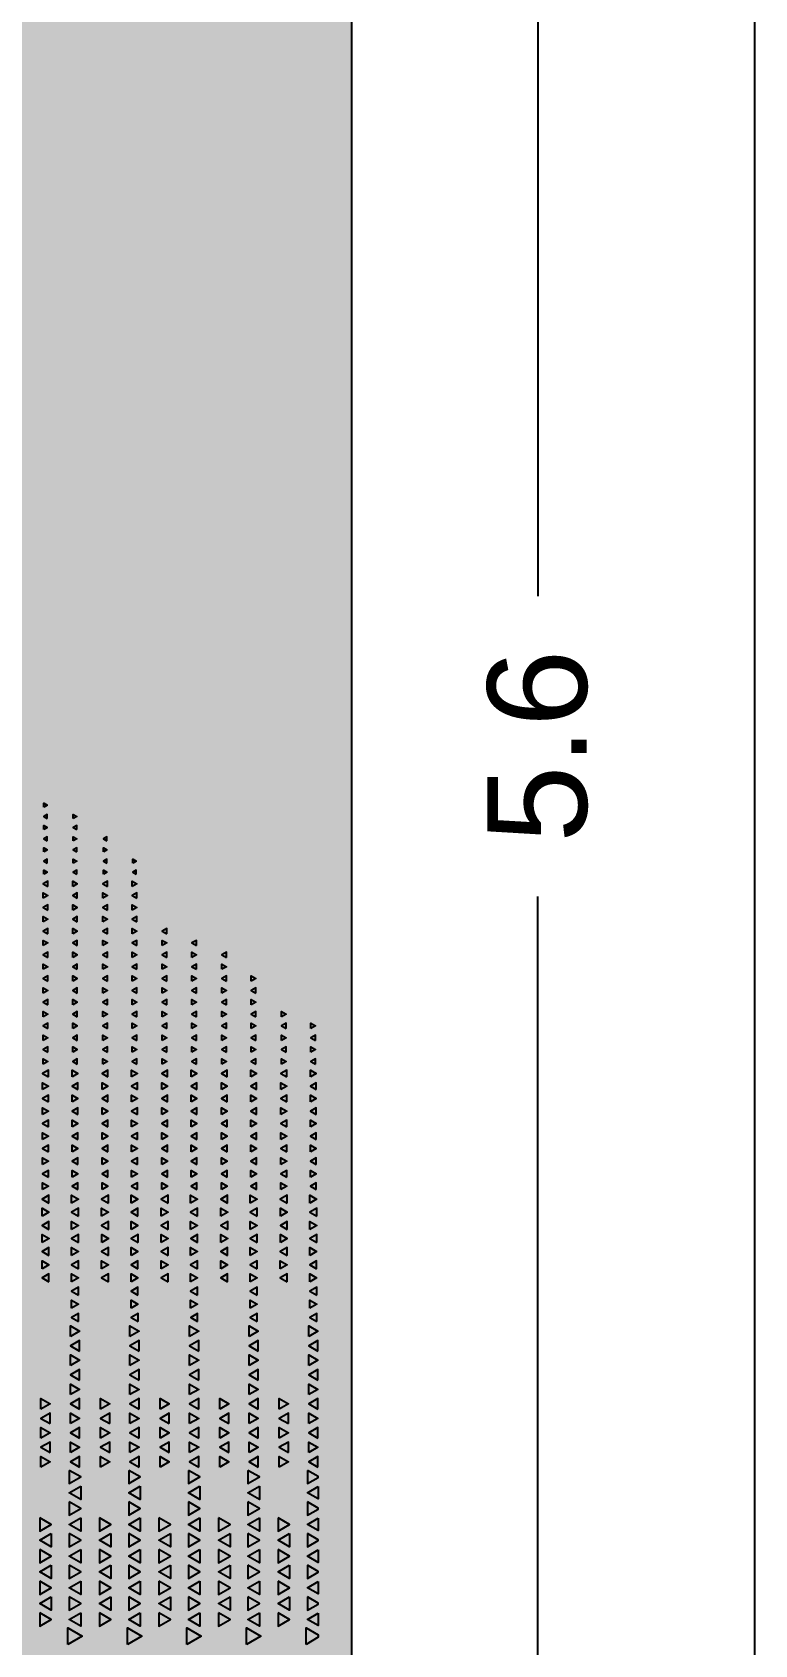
# Model space of a CAD drawing. Header units: metres. Extents: x 6 to 601, y -20 to 118.
# Drawn here: x 54.734 to 55.824, y 79.575 to 82.006 of the extents above; entities that cross this region are included whole.
import ezdxf

# ---------------------------------------------------------------- set-up
doc = ezdxf.new("R2010")
doc.units = ezdxf.units.M
doc.header["$MEASUREMENT"] = 0
doc.layers.add('ProfileEdges', color=7, linetype='Continuous')
doc.styles.get("Standard").update_dxf_attribs({"font": 'arial.ttf'})
doc.dimstyles.get("Standard").update_dxf_attribs({"dimtxt": 0.18, "dimasz": 0.18, "dimexe": 0.18, "dimexo": 0.0625, "dimgap": 0.09, "dimtad": 0, "dimdec": 4, "dimzin": 0, "dimdsep": 46, "dimtxsty": 'Standard', "dimcen": 0.09, "dimadec": 0, "dimazin": 0, "dimtfac": 1, "dimtdec": 4, "dimtofl": 0, "dimtmove": 0, "dimatfit": 3, "dimfxl": 1, "dimtolj": 1, "dimtzin": 0, "dimarcsym": 0})

# ---------------------------------------------------------------- blocks, each defined once
blk = doc.blocks.new('*D616')
at = {"color": 0, "lineweight": -2, "transparency": 16777216}
for p, q in [((55.2783, 84.0763), (55.6768, 84.0763)), ((55.4968, 83.9763), (55.4968, 81.1557)), ((55.4968, 78.5755), (55.4968, 80.7027)), ((55.2783, 78.4755), (55.6768, 78.4755))]:
    blk.add_line(p, q, dxfattribs=at)
at = {"color": 0, "transparency": 16777216}
for points in [[(55.4801, 83.9763), (55.5135, 83.9763), (55.4968, 84.0763)], [(55.4801, 78.5755), (55.5135, 78.5755), (55.4968, 78.4755)]]:
    blk.add_solid(points, dxfattribs=at)
at = {"layer": 'Defpoints', "color": 0, "transparency": 16777216}
for p in [(55.2158, 84.0763), (55.2158, 78.4755), (55.4968, 78.4755)]:
    blk.add_point(p, dxfattribs=at)
at = {"color": 0, "transparency": 16777216, "insert": (55.4968, 80.9292), "char_height": 0.15, "attachment_point": 5, "rotation": 90}
blk.add_mtext('\\A1;5.6', dxfattribs=at)

msp = doc.modelspace()

# ---------------------------------------------------------------- hatches: boundary and pattern name
at = {"lineweight": 0, "true_color": 0xcd6928, "transparency": 33554534}
h = msp.add_hatch(color=32, dxfattribs=at)
h.dxf.hatch_style = 1
h.paths.add_polyline_path([(55.2158, 84.0763), (53.2968, 84.0763, 0.143152), (52.2628, 81.1977), (52.2628, 78.4762), (55.2158, 78.4757)])

# ---------------------------------------------------------------- linework, layer by layer
for points in [[(55.824, 78.0715), (55.824, 86.4079)], [(54.7519, 80.8374), (54.7519, 80.8434), (54.7571, 80.8404), (54.7519, 80.8374)], [(54.7571, 80.8205), (54.7571, 80.8265), (54.7519, 80.8235), (54.7571, 80.8205)], [(54.7519, 80.8037), (54.7519, 80.8097), (54.7571, 80.8067), (54.7519, 80.8037)], [(54.7963, 80.8205), (54.7963, 80.8265), (54.8015, 80.8235), (54.7963, 80.8205)], [(54.8015, 80.8037), (54.8015, 80.8097), (54.7963, 80.8067), (54.8015, 80.8037)], [(54.7571, 80.7868), (54.7571, 80.7928), (54.7519, 80.7898), (54.7571, 80.7868)], [(54.7963, 80.7868), (54.7963, 80.7928), (54.8015, 80.7898), (54.7963, 80.7868)], [(54.8469, 80.7868), (54.8469, 80.7928), (54.8417, 80.7898), (54.8469, 80.7868)], [(54.7519, 80.77), (54.7519, 80.776), (54.7571, 80.773), (54.7519, 80.77)], [(54.7571, 80.7531), (54.7571, 80.7591), (54.7519, 80.7561), (54.7571, 80.7531)], [(54.8015, 80.77), (54.8015, 80.776), (54.7963, 80.773), (54.8015, 80.77)], [(54.7963, 80.7531), (54.7963, 80.7591), (54.8015, 80.7561), (54.7963, 80.7531)], [(54.8417, 80.77), (54.8417, 80.776), (54.8469, 80.773), (54.8417, 80.77)], [(54.8469, 80.7531), (54.8469, 80.7591), (54.8417, 80.7561), (54.8469, 80.7531)], [(54.8861, 80.7531), (54.8861, 80.7591), (54.8913, 80.7561), (54.8861, 80.7531)], [(54.7519, 80.7363), (54.7519, 80.7423), (54.7571, 80.7393), (54.7519, 80.7363)], [(54.8015, 80.7363), (54.8015, 80.7423), (54.7963, 80.7393), (54.8015, 80.7363)], [(54.8417, 80.7363), (54.8417, 80.7423), (54.8469, 80.7393), (54.8417, 80.7363)], [(54.8913, 80.7363), (54.8913, 80.7423), (54.8861, 80.7393), (54.8913, 80.7363)], [(54.7579, 80.7179), (54.7579, 80.7259), (54.751, 80.7219), (54.7579, 80.7179)], [(54.751, 80.7), (54.751, 80.708), (54.7579, 80.704), (54.751, 80.7)], [(54.7954, 80.7179), (54.7954, 80.7259), (54.8023, 80.7219), (54.7954, 80.7179)], [(54.8023, 80.7), (54.8023, 80.708), (54.7954, 80.704), (54.8023, 80.7)], [(54.8478, 80.7179), (54.8478, 80.7259), (54.8408, 80.7219), (54.8478, 80.7179)], [(54.8408, 80.7), (54.8408, 80.708), (54.8478, 80.704), (54.8408, 80.7)], [(54.8852, 80.7179), (54.8852, 80.7259), (54.8921, 80.7219), (54.8852, 80.7179)], [(54.8921, 80.7), (54.8921, 80.708), (54.8852, 80.704), (54.8921, 80.7)], [(54.7579, 80.6822), (54.7579, 80.6902), (54.751, 80.6862), (54.7579, 80.6822)], [(54.7954, 80.6822), (54.7954, 80.6902), (54.8023, 80.6862), (54.7954, 80.6822)], [(54.8478, 80.6822), (54.8478, 80.6902), (54.8408, 80.6862), (54.8478, 80.6822)], [(54.8852, 80.6822), (54.8852, 80.6902), (54.8921, 80.6862), (54.8852, 80.6822)], [(54.751, 80.6643), (54.751, 80.6723), (54.7579, 80.6683), (54.751, 80.6643)], [(54.8023, 80.6643), (54.8023, 80.6723), (54.7954, 80.6683), (54.8023, 80.6643)], [(54.8408, 80.6643), (54.8408, 80.6723), (54.8478, 80.6683), (54.8408, 80.6643)], [(54.8921, 80.6643), (54.8921, 80.6723), (54.8852, 80.6683), (54.8921, 80.6643)], [(54.7579, 80.6465), (54.7579, 80.6545), (54.751, 80.6505), (54.7579, 80.6465)], [(54.751, 80.6286), (54.751, 80.6366), (54.7579, 80.6326), (54.751, 80.6286)], [(54.7954, 80.6465), (54.7954, 80.6545), (54.8023, 80.6505), (54.7954, 80.6465)], [(54.8023, 80.6286), (54.8023, 80.6366), (54.7954, 80.6326), (54.8023, 80.6286)], [(54.8478, 80.6465), (54.8478, 80.6545), (54.8408, 80.6505), (54.8478, 80.6465)], [(54.8408, 80.6286), (54.8408, 80.6366), (54.8478, 80.6326), (54.8408, 80.6286)], [(54.8852, 80.6465), (54.8852, 80.6545), (54.8921, 80.6505), (54.8852, 80.6465)], [(54.8921, 80.6286), (54.8921, 80.6366), (54.8852, 80.6326), (54.8921, 80.6286)], [(54.9376, 80.6465), (54.9376, 80.6545), (54.9306, 80.6505), (54.9376, 80.6465)], [(54.9306, 80.6286), (54.9306, 80.6366), (54.9376, 80.6326), (54.9306, 80.6286)], [(54.982, 80.6286), (54.982, 80.6366), (54.975, 80.6326), (54.982, 80.6286)], [(54.7579, 80.6108), (54.7579, 80.6188), (54.751, 80.6148), (54.7579, 80.6108)], [(54.7954, 80.6108), (54.7954, 80.6188), (54.8023, 80.6148), (54.7954, 80.6108)], [(54.8478, 80.6108), (54.8478, 80.6188), (54.8408, 80.6148), (54.8478, 80.6108)], [(54.8852, 80.6108), (54.8852, 80.6188), (54.8921, 80.6148), (54.8852, 80.6108)], [(54.9376, 80.6108), (54.9376, 80.6188), (54.9306, 80.6148), (54.9376, 80.6108)], [(54.975, 80.6108), (54.975, 80.6188), (54.982, 80.6148), (54.975, 80.6108)], [(55.0274, 80.6108), (55.0274, 80.6188), (55.0205, 80.6148), (55.0274, 80.6108)], [(54.751, 80.5929), (54.751, 80.6009), (54.7579, 80.5969), (54.751, 80.5929)], [(54.8023, 80.5929), (54.8023, 80.6009), (54.7954, 80.5969), (54.8023, 80.5929)], [(54.8408, 80.5929), (54.8408, 80.6009), (54.8478, 80.5969), (54.8408, 80.5929)], [(54.8921, 80.5929), (54.8921, 80.6009), (54.8852, 80.5969), (54.8921, 80.5929)], [(54.9306, 80.5929), (54.9306, 80.6009), (54.9376, 80.5969), (54.9306, 80.5929)], [(54.982, 80.5929), (54.982, 80.6009), (54.975, 80.5969), (54.982, 80.5929)], [(55.0205, 80.5929), (55.0205, 80.6009), (55.0274, 80.5969), (55.0205, 80.5929)], [(54.7579, 80.575), (54.7579, 80.583), (54.751, 80.579), (54.7579, 80.575)], [(54.751, 80.5572), (54.751, 80.5652), (54.7579, 80.5612), (54.751, 80.5572)], [(54.7954, 80.575), (54.7954, 80.583), (54.8023, 80.579), (54.7954, 80.575)], [(54.8023, 80.5572), (54.8023, 80.5652), (54.7954, 80.5612), (54.8023, 80.5572)], [(54.8478, 80.575), (54.8478, 80.583), (54.8408, 80.579), (54.8478, 80.575)], [(54.8408, 80.5572), (54.8408, 80.5652), (54.8478, 80.5612), (54.8408, 80.5572)], [(54.8852, 80.575), (54.8852, 80.583), (54.8921, 80.579), (54.8852, 80.575)], [(54.8921, 80.5572), (54.8921, 80.5652), (54.8852, 80.5612), (54.8921, 80.5572)], [(54.9376, 80.575), (54.9376, 80.583), (54.9306, 80.579), (54.9376, 80.575)], [(54.9306, 80.5572), (54.9306, 80.5652), (54.9376, 80.5612), (54.9306, 80.5572)], [(54.975, 80.575), (54.975, 80.583), (54.982, 80.579), (54.975, 80.575)], [(54.982, 80.5572), (54.982, 80.5652), (54.975, 80.5612), (54.982, 80.5572)], [(55.0274, 80.575), (55.0274, 80.583), (55.0205, 80.579), (55.0274, 80.575)], [(55.0205, 80.5572), (55.0205, 80.5652), (55.0274, 80.5612), (55.0205, 80.5572)], [(55.0648, 80.575), (55.0648, 80.583), (55.0718, 80.579), (55.0648, 80.575)], [(55.0718, 80.5572), (55.0718, 80.5652), (55.0648, 80.5612), (55.0718, 80.5572)], [(54.7579, 80.5393), (54.7579, 80.5473), (54.751, 80.5433), (54.7579, 80.5393)], [(54.7954, 80.5393), (54.7954, 80.5473), (54.8023, 80.5433), (54.7954, 80.5393)], [(54.8478, 80.5393), (54.8478, 80.5473), (54.8408, 80.5433), (54.8478, 80.5393)], [(54.8852, 80.5393), (54.8852, 80.5473), (54.8921, 80.5433), (54.8852, 80.5393)], [(54.9376, 80.5393), (54.9376, 80.5473), (54.9306, 80.5433), (54.9376, 80.5393)], [(54.975, 80.5393), (54.975, 80.5473), (54.982, 80.5433), (54.975, 80.5393)], [(55.0274, 80.5393), (55.0274, 80.5473), (55.0205, 80.5433), (55.0274, 80.5393)], [(55.0648, 80.5393), (55.0648, 80.5473), (55.0718, 80.5433), (55.0648, 80.5393)], [(54.751, 80.5215), (54.751, 80.5295), (54.7579, 80.5255), (54.751, 80.5215)], [(54.7579, 80.5036), (54.7579, 80.5116), (54.751, 80.5076), (54.7579, 80.5036)], [(54.8023, 80.5215), (54.8023, 80.5295), (54.7954, 80.5255), (54.8023, 80.5215)], [(54.7954, 80.5036), (54.7954, 80.5116), (54.8023, 80.5076), (54.7954, 80.5036)], [(54.8408, 80.5215), (54.8408, 80.5295), (54.8478, 80.5255), (54.8408, 80.5215)], [(54.8478, 80.5036), (54.8478, 80.5116), (54.8408, 80.5076), (54.8478, 80.5036)], [(54.8921, 80.5215), (54.8921, 80.5295), (54.8852, 80.5255), (54.8921, 80.5215)], [(54.8852, 80.5036), (54.8852, 80.5116), (54.8921, 80.5076), (54.8852, 80.5036)], [(54.9306, 80.5215), (54.9306, 80.5295), (54.9376, 80.5255), (54.9306, 80.5215)], [(54.9376, 80.5036), (54.9376, 80.5116), (54.9306, 80.5076), (54.9376, 80.5036)], [(54.982, 80.5215), (54.982, 80.5295), (54.975, 80.5255), (54.982, 80.5215)], [(54.975, 80.5036), (54.975, 80.5116), (54.982, 80.5076), (54.975, 80.5036)], [(55.0205, 80.5215), (55.0205, 80.5295), (55.0274, 80.5255), (55.0205, 80.5215)], [(55.0274, 80.5036), (55.0274, 80.5116), (55.0205, 80.5076), (55.0274, 80.5036)], [(55.0718, 80.5215), (55.0718, 80.5295), (55.0648, 80.5255), (55.0718, 80.5215)], [(55.0648, 80.5036), (55.0648, 80.5116), (55.0718, 80.5076), (55.0648, 80.5036)], [(55.1103, 80.5215), (55.1103, 80.5295), (55.1172, 80.5255), (55.1103, 80.5215)], [(55.1172, 80.5036), (55.1172, 80.5116), (55.1103, 80.5076), (55.1172, 80.5036)], [(55.1547, 80.5036), (55.1547, 80.5116), (55.1616, 80.5076), (55.1547, 80.5036)], [(54.751, 80.4858), (54.751, 80.4938), (54.7579, 80.4898), (54.751, 80.4858)], [(54.8023, 80.4858), (54.8023, 80.4938), (54.7954, 80.4898), (54.8023, 80.4858)], [(54.8408, 80.4858), (54.8408, 80.4938), (54.8478, 80.4898), (54.8408, 80.4858)], [(54.8921, 80.4858), (54.8921, 80.4938), (54.8852, 80.4898), (54.8921, 80.4858)], [(54.9306, 80.4858), (54.9306, 80.4938), (54.9376, 80.4898), (54.9306, 80.4858)], [(54.982, 80.4858), (54.982, 80.4938), (54.975, 80.4898), (54.982, 80.4858)], [(55.0205, 80.4858), (55.0205, 80.4938), (55.0274, 80.4898), (55.0205, 80.4858)], [(55.0718, 80.4858), (55.0718, 80.4938), (55.0648, 80.4898), (55.0718, 80.4858)], [(55.1103, 80.4858), (55.1103, 80.4938), (55.1172, 80.4898), (55.1103, 80.4858)], [(55.1616, 80.4858), (55.1616, 80.4938), (55.1547, 80.4898), (55.1616, 80.4858)], [(54.7579, 80.4679), (54.7579, 80.4759), (54.751, 80.4719), (54.7579, 80.4679)], [(54.7954, 80.4679), (54.7954, 80.4759), (54.8023, 80.4719), (54.7954, 80.4679)], [(54.8478, 80.4679), (54.8478, 80.4759), (54.8408, 80.4719), (54.8478, 80.4679)], [(54.8852, 80.4679), (54.8852, 80.4759), (54.8921, 80.4719), (54.8852, 80.4679)], [(54.9376, 80.4679), (54.9376, 80.4759), (54.9306, 80.4719), (54.9376, 80.4679)], [(54.975, 80.4679), (54.975, 80.4759), (54.982, 80.4719), (54.975, 80.4679)], [(55.0274, 80.4679), (55.0274, 80.4759), (55.0205, 80.4719), (55.0274, 80.4679)], [(55.0648, 80.4679), (55.0648, 80.4759), (55.0718, 80.4719), (55.0648, 80.4679)], [(55.1172, 80.4679), (55.1172, 80.4759), (55.1103, 80.4719), (55.1172, 80.4679)], [(55.1547, 80.4679), (55.1547, 80.4759), (55.1616, 80.4719), (55.1547, 80.4679)], [(54.7588, 80.4307), (54.7588, 80.4407), (54.7501, 80.4357), (54.7588, 80.4307)], [(54.751, 80.4501), (54.751, 80.4581), (54.7579, 80.4541), (54.751, 80.4501)], [(54.7945, 80.4307), (54.7945, 80.4407), (54.8032, 80.4357), (54.7945, 80.4307)], [(54.8023, 80.4501), (54.8023, 80.4581), (54.7954, 80.4541), (54.8023, 80.4501)], [(54.8486, 80.4307), (54.8486, 80.4407), (54.84, 80.4357), (54.8486, 80.4307)], [(54.8408, 80.4501), (54.8408, 80.4581), (54.8478, 80.4541), (54.8408, 80.4501)], [(54.8843, 80.4307), (54.8843, 80.4407), (54.893, 80.4357), (54.8843, 80.4307)], [(54.8921, 80.4501), (54.8921, 80.4581), (54.8852, 80.4541), (54.8921, 80.4501)], [(54.9384, 80.4307), (54.9384, 80.4407), (54.9298, 80.4357), (54.9384, 80.4307)], [(54.9306, 80.4501), (54.9306, 80.4581), (54.9376, 80.4541), (54.9306, 80.4501)], [(54.9742, 80.4307), (54.9742, 80.4407), (54.9828, 80.4357), (54.9742, 80.4307)], [(54.982, 80.4501), (54.982, 80.4581), (54.975, 80.4541), (54.982, 80.4501)], [(55.0283, 80.4307), (55.0283, 80.4407), (55.0196, 80.4357), (55.0283, 80.4307)], [(55.0205, 80.4501), (55.0205, 80.4581), (55.0274, 80.4541), (55.0205, 80.4501)], [(55.064, 80.4307), (55.064, 80.4407), (55.0726, 80.4357), (55.064, 80.4307)], [(55.0718, 80.4501), (55.0718, 80.4581), (55.0648, 80.4541), (55.0718, 80.4501)], [(55.1181, 80.4307), (55.1181, 80.4407), (55.1094, 80.4357), (55.1181, 80.4307)], [(55.1103, 80.4501), (55.1103, 80.4581), (55.1172, 80.4541), (55.1103, 80.4501)], [(55.1538, 80.4307), (55.1538, 80.4407), (55.1625, 80.4357), (55.1538, 80.4307)], [(55.1616, 80.4501), (55.1616, 80.4581), (55.1547, 80.4541), (55.1616, 80.4501)], [(54.7501, 80.4118), (54.7501, 80.4218), (54.7588, 80.4168), (54.7501, 80.4118)], [(54.8032, 80.4118), (54.8032, 80.4218), (54.7945, 80.4168), (54.8032, 80.4118)], [(54.84, 80.4118), (54.84, 80.4218), (54.8486, 80.4168), (54.84, 80.4118)], [(54.893, 80.4118), (54.893, 80.4218), (54.8843, 80.4168), (54.893, 80.4118)], [(54.9298, 80.4118), (54.9298, 80.4218), (54.9384, 80.4168), (54.9298, 80.4118)], [(54.9828, 80.4118), (54.9828, 80.4218), (54.9742, 80.4168), (54.9828, 80.4118)], [(55.0196, 80.4118), (55.0196, 80.4218), (55.0283, 80.4168), (55.0196, 80.4118)], [(55.0726, 80.4118), (55.0726, 80.4218), (55.064, 80.4168), (55.0726, 80.4118)], [(55.1094, 80.4118), (55.1094, 80.4218), (55.1181, 80.4168), (55.1094, 80.4118)], [(55.1625, 80.4118), (55.1625, 80.4218), (55.1538, 80.4168), (55.1625, 80.4118)], [(54.7588, 80.393), (54.7588, 80.403), (54.7501, 80.398), (54.7588, 80.393)], [(54.7945, 80.393), (54.7945, 80.403), (54.8032, 80.398), (54.7945, 80.393)], [(54.8486, 80.393), (54.8486, 80.403), (54.84, 80.398), (54.8486, 80.393)], [(54.8843, 80.393), (54.8843, 80.403), (54.893, 80.398), (54.8843, 80.393)], [(54.9384, 80.393), (54.9384, 80.403), (54.9298, 80.398), (54.9384, 80.393)], [(54.9742, 80.393), (54.9742, 80.403), (54.9828, 80.398), (54.9742, 80.393)], [(55.0283, 80.393), (55.0283, 80.403), (55.0196, 80.398), (55.0283, 80.393)], [(55.064, 80.393), (55.064, 80.403), (55.0726, 80.398), (55.064, 80.393)], [(55.1181, 80.393), (55.1181, 80.403), (55.1094, 80.398), (55.1181, 80.393)], [(55.1538, 80.393), (55.1538, 80.403), (55.1625, 80.398), (55.1538, 80.393)], [(54.7501, 80.3741), (54.7501, 80.3841), (54.7588, 80.3791), (54.7501, 80.3741)], [(54.8032, 80.3741), (54.8032, 80.3841), (54.7945, 80.3791), (54.8032, 80.3741)], [(54.84, 80.3741), (54.84, 80.3841), (54.8486, 80.3791), (54.84, 80.3741)], [(54.893, 80.3741), (54.893, 80.3841), (54.8843, 80.3791), (54.893, 80.3741)], [(54.9298, 80.3741), (54.9298, 80.3841), (54.9384, 80.3791), (54.9298, 80.3741)], [(54.9828, 80.3741), (54.9828, 80.3841), (54.9742, 80.3791), (54.9828, 80.3741)], [(55.0196, 80.3741), (55.0196, 80.3841), (55.0283, 80.3791), (55.0196, 80.3741)], [(55.0726, 80.3741), (55.0726, 80.3841), (55.064, 80.3791), (55.0726, 80.3741)], [(55.1094, 80.3741), (55.1094, 80.3841), (55.1181, 80.3791), (55.1094, 80.3741)], [(55.1625, 80.3741), (55.1625, 80.3841), (55.1538, 80.3791), (55.1625, 80.3741)], [(54.7588, 80.3553), (54.7588, 80.3653), (54.7501, 80.3603), (54.7588, 80.3553)], [(54.7501, 80.3364), (54.7501, 80.3464), (54.7588, 80.3414), (54.7501, 80.3364)], [(54.7945, 80.3553), (54.7945, 80.3653), (54.8032, 80.3603), (54.7945, 80.3553)], [(54.8032, 80.3364), (54.8032, 80.3464), (54.7945, 80.3414), (54.8032, 80.3364)], [(54.8486, 80.3553), (54.8486, 80.3653), (54.84, 80.3603), (54.8486, 80.3553)], [(54.84, 80.3364), (54.84, 80.3464), (54.8486, 80.3414), (54.84, 80.3364)], [(54.8843, 80.3553), (54.8843, 80.3653), (54.893, 80.3603), (54.8843, 80.3553)], [(54.893, 80.3364), (54.893, 80.3464), (54.8843, 80.3414), (54.893, 80.3364)], [(54.9384, 80.3553), (54.9384, 80.3653), (54.9298, 80.3603), (54.9384, 80.3553)], [(54.9298, 80.3364), (54.9298, 80.3464), (54.9384, 80.3414), (54.9298, 80.3364)], [(54.9742, 80.3553), (54.9742, 80.3653), (54.9828, 80.3603), (54.9742, 80.3553)], [(54.9828, 80.3364), (54.9828, 80.3464), (54.9742, 80.3414), (54.9828, 80.3364)], [(55.0283, 80.3553), (55.0283, 80.3653), (55.0196, 80.3603), (55.0283, 80.3553)], [(55.0196, 80.3364), (55.0196, 80.3464), (55.0283, 80.3414), (55.0196, 80.3364)], [(55.064, 80.3553), (55.064, 80.3653), (55.0726, 80.3603), (55.064, 80.3553)], [(55.0726, 80.3364), (55.0726, 80.3464), (55.064, 80.3414), (55.0726, 80.3364)], [(55.1181, 80.3553), (55.1181, 80.3653), (55.1094, 80.3603), (55.1181, 80.3553)], [(55.1094, 80.3364), (55.1094, 80.3464), (55.1181, 80.3414), (55.1094, 80.3364)], [(55.1538, 80.3553), (55.1538, 80.3653), (55.1625, 80.3603), (55.1538, 80.3553)], [(55.1625, 80.3364), (55.1625, 80.3464), (55.1538, 80.3414), (55.1625, 80.3364)], [(54.7588, 80.3176), (54.7588, 80.3276), (54.7501, 80.3226), (54.7588, 80.3176)], [(54.7945, 80.3176), (54.7945, 80.3276), (54.8032, 80.3226), (54.7945, 80.3176)], [(54.8486, 80.3176), (54.8486, 80.3276), (54.84, 80.3226), (54.8486, 80.3176)], [(54.8843, 80.3176), (54.8843, 80.3276), (54.893, 80.3226), (54.8843, 80.3176)], [(54.9384, 80.3176), (54.9384, 80.3276), (54.9298, 80.3226), (54.9384, 80.3176)], [(54.9742, 80.3176), (54.9742, 80.3276), (54.9828, 80.3226), (54.9742, 80.3176)], [(55.0283, 80.3176), (55.0283, 80.3276), (55.0196, 80.3226), (55.0283, 80.3176)], [(55.064, 80.3176), (55.064, 80.3276), (55.0726, 80.3226), (55.064, 80.3176)], [(55.1181, 80.3176), (55.1181, 80.3276), (55.1094, 80.3226), (55.1181, 80.3176)], [(55.1538, 80.3176), (55.1538, 80.3276), (55.1625, 80.3226), (55.1538, 80.3176)], [(54.7501, 80.2987), (54.7501, 80.3087), (54.7588, 80.3037), (54.7501, 80.2987)], [(54.8032, 80.2987), (54.8032, 80.3087), (54.7945, 80.3037), (54.8032, 80.2987)], [(54.84, 80.2987), (54.84, 80.3087), (54.8486, 80.3037), (54.84, 80.2987)], [(54.893, 80.2987), (54.893, 80.3087), (54.8843, 80.3037), (54.893, 80.2987)], [(54.9298, 80.2987), (54.9298, 80.3087), (54.9384, 80.3037), (54.9298, 80.2987)], [(54.9828, 80.2987), (54.9828, 80.3087), (54.9742, 80.3037), (54.9828, 80.2987)], [(55.0196, 80.2987), (55.0196, 80.3087), (55.0283, 80.3037), (55.0196, 80.2987)], [(55.0726, 80.2987), (55.0726, 80.3087), (55.064, 80.3037), (55.0726, 80.2987)], [(55.1094, 80.2987), (55.1094, 80.3087), (55.1181, 80.3037), (55.1094, 80.2987)], [(55.1625, 80.2987), (55.1625, 80.3087), (55.1538, 80.3037), (55.1625, 80.2987)], [(54.7588, 80.2798), (54.7588, 80.2898), (54.7501, 80.2848), (54.7588, 80.2798)], [(54.7501, 80.261), (54.7501, 80.271), (54.7588, 80.266), (54.7501, 80.261)], [(54.7945, 80.2798), (54.7945, 80.2898), (54.8032, 80.2848), (54.7945, 80.2798)], [(54.8032, 80.261), (54.8032, 80.271), (54.7945, 80.266), (54.8032, 80.261)], [(54.8486, 80.2798), (54.8486, 80.2898), (54.84, 80.2848), (54.8486, 80.2798)], [(54.84, 80.261), (54.84, 80.271), (54.8486, 80.266), (54.84, 80.261)], [(54.8843, 80.2798), (54.8843, 80.2898), (54.893, 80.2848), (54.8843, 80.2798)], [(54.893, 80.261), (54.893, 80.271), (54.8843, 80.266), (54.893, 80.261)], [(54.9384, 80.2798), (54.9384, 80.2898), (54.9298, 80.2848), (54.9384, 80.2798)], [(54.9298, 80.261), (54.9298, 80.271), (54.9384, 80.266), (54.9298, 80.261)], [(54.9742, 80.2798), (54.9742, 80.2898), (54.9828, 80.2848), (54.9742, 80.2798)], [(54.9828, 80.261), (54.9828, 80.271), (54.9742, 80.266), (54.9828, 80.261)], [(55.0283, 80.2798), (55.0283, 80.2898), (55.0196, 80.2848), (55.0283, 80.2798)], [(55.0196, 80.261), (55.0196, 80.271), (55.0283, 80.266), (55.0196, 80.261)], [(55.064, 80.2798), (55.064, 80.2898), (55.0726, 80.2848), (55.064, 80.2798)], [(55.0726, 80.261), (55.0726, 80.271), (55.064, 80.266), (55.0726, 80.261)], [(55.1181, 80.2798), (55.1181, 80.2898), (55.1094, 80.2848), (55.1181, 80.2798)], [(55.1094, 80.261), (55.1094, 80.271), (55.1181, 80.266), (55.1094, 80.261)], [(55.1538, 80.2798), (55.1538, 80.2898), (55.1625, 80.2848), (55.1538, 80.2798)], [(55.1625, 80.261), (55.1625, 80.271), (55.1538, 80.266), (55.1625, 80.261)], [(54.7597, 80.2406), (54.7597, 80.2526), (54.7493, 80.2466), (54.7597, 80.2406)], [(54.7937, 80.2406), (54.7937, 80.2526), (54.8041, 80.2466), (54.7937, 80.2406)], [(54.8495, 80.2406), (54.8495, 80.2526), (54.8391, 80.2466), (54.8495, 80.2406)], [(54.8835, 80.2406), (54.8835, 80.2526), (54.8939, 80.2466), (54.8835, 80.2406)], [(54.9393, 80.2406), (54.9393, 80.2526), (54.9289, 80.2466), (54.9393, 80.2406)], [(54.9733, 80.2406), (54.9733, 80.2526), (54.9837, 80.2466), (54.9733, 80.2406)], [(55.0291, 80.2406), (55.0291, 80.2526), (55.0187, 80.2466), (55.0291, 80.2406)], [(55.0631, 80.2406), (55.0631, 80.2526), (55.0735, 80.2466), (55.0631, 80.2406)], [(55.1189, 80.2406), (55.1189, 80.2526), (55.1085, 80.2466), (55.1189, 80.2406)], [(55.1529, 80.2406), (55.1529, 80.2526), (55.1633, 80.2466), (55.1529, 80.2406)], [(54.7493, 80.2207), (54.7493, 80.2327), (54.7597, 80.2267), (54.7493, 80.2207)], [(54.8041, 80.2207), (54.8041, 80.2327), (54.7937, 80.2267), (54.8041, 80.2207)], [(54.8391, 80.2207), (54.8391, 80.2327), (54.8495, 80.2267), (54.8391, 80.2207)], [(54.8939, 80.2207), (54.8939, 80.2327), (54.8835, 80.2267), (54.8939, 80.2207)], [(54.929, 80.2207), (54.929, 80.2327), (54.9394, 80.2267), (54.929, 80.2207)], [(54.9837, 80.2207), (54.9837, 80.2327), (54.9733, 80.2267), (54.9837, 80.2207)], [(55.0188, 80.2207), (55.0188, 80.2327), (55.0292, 80.2267), (55.0188, 80.2207)], [(55.0736, 80.2207), (55.0736, 80.2327), (55.0632, 80.2267), (55.0736, 80.2207)], [(55.1086, 80.2207), (55.1086, 80.2327), (55.119, 80.2267), (55.1086, 80.2207)], [(55.1634, 80.2207), (55.1634, 80.2327), (55.153, 80.2267), (55.1634, 80.2207)], [(54.7597, 80.2009), (54.7597, 80.2129), (54.7493, 80.2069), (54.7597, 80.2009)], [(54.7937, 80.2009), (54.7937, 80.2129), (54.8041, 80.2069), (54.7937, 80.2009)], [(54.8495, 80.2009), (54.8495, 80.2129), (54.8391, 80.2069), (54.8495, 80.2009)], [(54.8835, 80.2009), (54.8835, 80.2129), (54.8939, 80.2069), (54.8835, 80.2009)], [(54.9394, 80.2009), (54.9394, 80.2129), (54.929, 80.2069), (54.9394, 80.2009)], [(54.9733, 80.2009), (54.9733, 80.2129), (54.9837, 80.2069), (54.9733, 80.2009)], [(55.0292, 80.2009), (55.0292, 80.2129), (55.0188, 80.2069), (55.0292, 80.2009)], [(55.0632, 80.2009), (55.0632, 80.2129), (55.0736, 80.2069), (55.0632, 80.2009)], [(55.119, 80.2009), (55.119, 80.2129), (55.1086, 80.2069), (55.119, 80.2009)], [(55.153, 80.2009), (55.153, 80.2129), (55.1634, 80.2069), (55.153, 80.2009)], [(54.7596, 80.1614), (54.7596, 80.1734), (54.7492, 80.1674), (54.7596, 80.1614)], [(54.7494, 80.181), (54.7494, 80.193), (54.7598, 80.187), (54.7494, 80.181)], [(54.7936, 80.1614), (54.7936, 80.1734), (54.804, 80.1674), (54.7936, 80.1614)], [(54.8041, 80.181), (54.8041, 80.193), (54.7938, 80.187), (54.8041, 80.181)], [(54.8494, 80.1614), (54.8494, 80.1734), (54.839, 80.1674), (54.8494, 80.1614)], [(54.8392, 80.181), (54.8392, 80.193), (54.8496, 80.187), (54.8392, 80.181)], [(54.8834, 80.1614), (54.8834, 80.1734), (54.8938, 80.1674), (54.8834, 80.1614)], [(54.894, 80.181), (54.894, 80.193), (54.8836, 80.187), (54.894, 80.181)], [(54.9393, 80.1614), (54.9393, 80.1734), (54.9289, 80.1674), (54.9393, 80.1614)], [(54.929, 80.181), (54.929, 80.193), (54.9394, 80.187), (54.929, 80.181)], [(54.9732, 80.1614), (54.9732, 80.1734), (54.9836, 80.1674), (54.9732, 80.1614)], [(54.9838, 80.181), (54.9838, 80.193), (54.9734, 80.187), (54.9838, 80.181)], [(55.0291, 80.1614), (55.0291, 80.1734), (55.0187, 80.1674), (55.0291, 80.1614)], [(55.0188, 80.181), (55.0188, 80.193), (55.0292, 80.187), (55.0188, 80.181)], [(55.0631, 80.1614), (55.0631, 80.1734), (55.0735, 80.1674), (55.0631, 80.1614)], [(55.0736, 80.181), (55.0736, 80.193), (55.0632, 80.187), (55.0736, 80.181)], [(55.1189, 80.1614), (55.1189, 80.1734), (55.1085, 80.1674), (55.1189, 80.1614)], [(55.1086, 80.181), (55.1086, 80.193), (55.119, 80.187), (55.1086, 80.181)], [(55.1529, 80.1614), (55.1529, 80.1734), (55.1633, 80.1674), (55.1529, 80.1614)], [(55.1634, 80.181), (55.1634, 80.193), (55.153, 80.187), (55.1634, 80.181)], [(54.7493, 80.1415), (54.7493, 80.1535), (54.7597, 80.1475), (54.7493, 80.1415)], [(54.8041, 80.1415), (54.8041, 80.1535), (54.7937, 80.1475), (54.8041, 80.1415)], [(54.8391, 80.1415), (54.8391, 80.1535), (54.8495, 80.1475), (54.8391, 80.1415)], [(54.8939, 80.1415), (54.8939, 80.1535), (54.8835, 80.1475), (54.8939, 80.1415)], [(54.9289, 80.1415), (54.9289, 80.1535), (54.9393, 80.1475), (54.9289, 80.1415)], [(54.9837, 80.1415), (54.9837, 80.1535), (54.9733, 80.1475), (54.9837, 80.1415)], [(55.0187, 80.1415), (55.0187, 80.1535), (55.0291, 80.1475), (55.0187, 80.1415)], [(55.0735, 80.1415), (55.0735, 80.1535), (55.0631, 80.1475), (55.0735, 80.1415)], [(55.1085, 80.1415), (55.1085, 80.1535), (55.1189, 80.1475), (55.1085, 80.1415)], [(55.1633, 80.1415), (55.1633, 80.1535), (55.1529, 80.1475), (55.1633, 80.1415)], [(54.7597, 80.1217), (54.7597, 80.1337), (54.7493, 80.1277), (54.7597, 80.1217)], [(54.7937, 80.1217), (54.7937, 80.1337), (54.8041, 80.1277), (54.7937, 80.1217)], [(54.8495, 80.1217), (54.8495, 80.1337), (54.8391, 80.1277), (54.8495, 80.1217)], [(54.8835, 80.1217), (54.8835, 80.1337), (54.8939, 80.1277), (54.8835, 80.1217)], [(54.9393, 80.1217), (54.9393, 80.1337), (54.9289, 80.1277), (54.9393, 80.1217)], [(54.9733, 80.1217), (54.9733, 80.1337), (54.9837, 80.1277), (54.9733, 80.1217)], [(55.0291, 80.1217), (55.0291, 80.1337), (55.0187, 80.1277), (55.0291, 80.1217)], [(55.0631, 80.1217), (55.0631, 80.1337), (55.0735, 80.1277), (55.0631, 80.1217)], [(55.1189, 80.1217), (55.1189, 80.1337), (55.1085, 80.1277), (55.1189, 80.1217)], [(55.1529, 80.1217), (55.1529, 80.1337), (55.1633, 80.1277), (55.1529, 80.1217)], [(54.8041, 80.1018), (54.8041, 80.1138), (54.7937, 80.1078), (54.8041, 80.1018)], [(54.8939, 80.1018), (54.8939, 80.1138), (54.8835, 80.1078), (54.8939, 80.1018)], [(54.9837, 80.1018), (54.9837, 80.1138), (54.9733, 80.1078), (54.9837, 80.1018)], [(55.0736, 80.1018), (55.0736, 80.1138), (55.0632, 80.1078), (55.0736, 80.1018)], [(55.1634, 80.1018), (55.1634, 80.1138), (55.153, 80.1078), (55.1634, 80.1018)], [(54.7937, 80.0819), (54.7937, 80.0939), (54.8041, 80.0879), (54.7937, 80.0819)], [(54.8041, 80.062), (54.8041, 80.074), (54.7938, 80.068), (54.8041, 80.062)], [(54.8835, 80.0819), (54.8835, 80.0939), (54.8939, 80.0879), (54.8835, 80.0819)], [(54.894, 80.062), (54.894, 80.074), (54.8836, 80.068), (54.894, 80.062)], [(54.9733, 80.0819), (54.9733, 80.0939), (54.9837, 80.0879), (54.9733, 80.0819)], [(54.9838, 80.062), (54.9838, 80.074), (54.9734, 80.068), (54.9838, 80.062)], [(55.0632, 80.0819), (55.0632, 80.0939), (55.0736, 80.0879), (55.0632, 80.0819)], [(55.0736, 80.062), (55.0736, 80.074), (55.0632, 80.068), (55.0736, 80.062)], [(55.153, 80.0819), (55.153, 80.0939), (55.1634, 80.0879), (55.153, 80.0819)], [(55.1634, 80.062), (55.1634, 80.074), (55.153, 80.068), (55.1634, 80.062)], [(54.792, 80.0392), (54.792, 80.0552), (54.8059, 80.0472), (54.792, 80.0392)], [(54.8818, 80.0392), (54.8818, 80.0552), (54.8957, 80.0472), (54.8818, 80.0392)], [(54.9717, 80.0392), (54.9717, 80.0552), (54.9855, 80.0472), (54.9717, 80.0392)], [(55.0615, 80.0392), (55.0615, 80.0552), (55.0753, 80.0472), (55.0615, 80.0392)], [(55.1513, 80.0392), (55.1513, 80.0552), (55.1651, 80.0472), (55.1513, 80.0392)], [(54.8059, 80.0173), (54.8059, 80.0333), (54.792, 80.0253), (54.8059, 80.0173)], [(54.8957, 80.0173), (54.8957, 80.0333), (54.8818, 80.0253), (54.8957, 80.0173)], [(54.9855, 80.0173), (54.9855, 80.0333), (54.9717, 80.0253), (54.9855, 80.0173)], [(55.0753, 80.0173), (55.0753, 80.0333), (55.0615, 80.0253), (55.0753, 80.0173)], [(55.1651, 80.0173), (55.1651, 80.0333), (55.1513, 80.0253), (55.1651, 80.0173)], [(54.792, 79.9955), (54.792, 80.0115), (54.8059, 80.0035), (54.792, 79.9955)], [(54.8818, 79.9955), (54.8818, 80.0115), (54.8957, 80.0035), (54.8818, 79.9955)], [(54.9717, 79.9955), (54.9717, 80.0115), (54.9855, 80.0035), (54.9717, 79.9955)], [(55.0615, 79.9955), (55.0615, 80.0115), (55.0753, 80.0035), (55.0615, 79.9955)], [(55.1513, 79.9955), (55.1513, 80.0115), (55.1651, 80.0035), (55.1513, 79.9955)], [(54.8059, 79.9736), (54.8059, 79.9896), (54.792, 79.9816), (54.8059, 79.9736)], [(54.8957, 79.9736), (54.8957, 79.9896), (54.8818, 79.9816), (54.8957, 79.9736)], [(54.9855, 79.9736), (54.9855, 79.9896), (54.9717, 79.9816), (54.9855, 79.9736)], [(55.0753, 79.9736), (55.0753, 79.9896), (55.0615, 79.9816), (55.0753, 79.9736)], [(55.1651, 79.9736), (55.1651, 79.9896), (55.1513, 79.9816), (55.1651, 79.9736)], [(54.792, 79.9517), (54.792, 79.9677), (54.8059, 79.9597), (54.792, 79.9517)], [(54.8818, 79.9517), (54.8818, 79.9677), (54.8957, 79.9597), (54.8818, 79.9517)], [(54.9717, 79.9517), (54.9717, 79.9677), (54.9855, 79.9597), (54.9717, 79.9517)], [(55.0615, 79.9517), (55.0615, 79.9677), (55.0753, 79.9597), (55.0615, 79.9517)], [(55.1513, 79.9517), (55.1513, 79.9677), (55.1651, 79.9597), (55.1513, 79.9517)], [(54.7476, 79.9299), (54.7476, 79.9459), (54.7615, 79.9379), (54.7476, 79.9299)], [(54.8059, 79.9299), (54.8059, 79.9459), (54.792, 79.9379), (54.8059, 79.9299)], [(54.8375, 79.9299), (54.8375, 79.9459), (54.8513, 79.9379), (54.8375, 79.9299)], [(54.8957, 79.9299), (54.8957, 79.9459), (54.8818, 79.9379), (54.8957, 79.9299)], [(54.9273, 79.9299), (54.9273, 79.9459), (54.9411, 79.9379), (54.9273, 79.9299)], [(54.9855, 79.9299), (54.9855, 79.9459), (54.9717, 79.9379), (54.9855, 79.9299)], [(55.0171, 79.9299), (55.0171, 79.9459), (55.0309, 79.9379), (55.0171, 79.9299)], [(55.0753, 79.9299), (55.0753, 79.9459), (55.0615, 79.9379), (55.0753, 79.9299)], [(55.1069, 79.9299), (55.1069, 79.9459), (55.1208, 79.9379), (55.1069, 79.9299)], [(55.1651, 79.9299), (55.1651, 79.9459), (55.1513, 79.9379), (55.1651, 79.9299)], [(54.7615, 79.908), (54.7615, 79.924), (54.7476, 79.916), (54.7615, 79.908)], [(54.792, 79.908), (54.792, 79.924), (54.8059, 79.916), (54.792, 79.908)], [(54.8513, 79.908), (54.8513, 79.924), (54.8375, 79.916), (54.8513, 79.908)], [(54.8818, 79.908), (54.8818, 79.924), (54.8957, 79.916), (54.8818, 79.908)], [(54.9411, 79.908), (54.9411, 79.924), (54.9273, 79.916), (54.9411, 79.908)], [(54.9717, 79.908), (54.9717, 79.924), (54.9855, 79.916), (54.9717, 79.908)], [(55.0309, 79.908), (55.0309, 79.924), (55.0171, 79.916), (55.0309, 79.908)], [(55.0615, 79.908), (55.0615, 79.924), (55.0753, 79.916), (55.0615, 79.908)], [(55.1208, 79.908), (55.1208, 79.924), (55.1069, 79.916), (55.1208, 79.908)], [(55.1513, 79.908), (55.1513, 79.924), (55.1651, 79.916), (55.1513, 79.908)], [(54.7476, 79.8862), (54.7476, 79.9022), (54.7615, 79.8942), (54.7476, 79.8862)], [(54.7615, 79.8643), (54.7615, 79.8803), (54.7476, 79.8723), (54.7615, 79.8643)], [(54.8059, 79.8862), (54.8059, 79.9022), (54.792, 79.8942), (54.8059, 79.8862)], [(54.792, 79.8643), (54.792, 79.8803), (54.8059, 79.8723), (54.792, 79.8643)], [(54.8375, 79.8862), (54.8375, 79.9022), (54.8513, 79.8942), (54.8375, 79.8862)], [(54.8513, 79.8643), (54.8513, 79.8803), (54.8375, 79.8723), (54.8513, 79.8643)], [(54.8957, 79.8862), (54.8957, 79.9022), (54.8818, 79.8942), (54.8957, 79.8862)], [(54.8818, 79.8643), (54.8818, 79.8803), (54.8957, 79.8723), (54.8818, 79.8643)], [(54.9273, 79.8862), (54.9273, 79.9022), (54.9411, 79.8942), (54.9273, 79.8862)], [(54.9411, 79.8643), (54.9411, 79.8803), (54.9273, 79.8723), (54.9411, 79.8643)], [(54.9855, 79.8862), (54.9855, 79.9022), (54.9717, 79.8942), (54.9855, 79.8862)], [(54.9717, 79.8643), (54.9717, 79.8803), (54.9855, 79.8723), (54.9717, 79.8643)], [(55.0171, 79.8862), (55.0171, 79.9022), (55.0309, 79.8942), (55.0171, 79.8862)], [(55.0309, 79.8643), (55.0309, 79.8803), (55.0171, 79.8723), (55.0309, 79.8643)], [(55.0753, 79.8862), (55.0753, 79.9022), (55.0615, 79.8942), (55.0753, 79.8862)], [(55.0615, 79.8643), (55.0615, 79.8803), (55.0753, 79.8723), (55.0615, 79.8643)], [(55.1069, 79.8862), (55.1069, 79.9022), (55.1208, 79.8942), (55.1069, 79.8862)], [(55.1208, 79.8643), (55.1208, 79.8803), (55.1069, 79.8723), (55.1208, 79.8643)], [(55.1651, 79.8862), (55.1651, 79.9022), (55.1513, 79.8942), (55.1651, 79.8862)], [(55.1513, 79.8643), (55.1513, 79.8803), (55.1651, 79.8723), (55.1513, 79.8643)], [(54.7476, 79.8425), (54.7476, 79.8585), (54.7615, 79.8505), (54.7476, 79.8425)], [(54.8059, 79.8425), (54.8059, 79.8585), (54.792, 79.8505), (54.8059, 79.8425)], [(54.8375, 79.8425), (54.8375, 79.8585), (54.8513, 79.8505), (54.8375, 79.8425)], [(54.8957, 79.8425), (54.8957, 79.8585), (54.8818, 79.8505), (54.8957, 79.8425)], [(54.9273, 79.8425), (54.9273, 79.8585), (54.9411, 79.8505), (54.9273, 79.8425)], [(54.9855, 79.8425), (54.9855, 79.8585), (54.9717, 79.8505), (54.9855, 79.8425)], [(55.0171, 79.8425), (55.0171, 79.8585), (55.0309, 79.8505), (55.0171, 79.8425)], [(55.0753, 79.8425), (55.0753, 79.8585), (55.0615, 79.8505), (55.0753, 79.8425)], [(55.1069, 79.8425), (55.1069, 79.8585), (55.1208, 79.8505), (55.1069, 79.8425)], [(55.1651, 79.8425), (55.1651, 79.8585), (55.1513, 79.8505), (55.1651, 79.8425)], [(54.7903, 79.8376), (54.7903, 79.8176), (54.8076, 79.8276), (54.7903, 79.8376)], [(54.8801, 79.8376), (54.8801, 79.8176), (54.8974, 79.8276), (54.8801, 79.8376)], [(54.9699, 79.8376), (54.9699, 79.8176), (54.9872, 79.8276), (54.9699, 79.8376)], [(55.0597, 79.8376), (55.0597, 79.8176), (55.0771, 79.8276), (55.0597, 79.8376)], [(55.1496, 79.8376), (55.1496, 79.8176), (55.1658, 79.827), (55.1658, 79.8282), (55.1496, 79.8376)], [(54.8076, 79.8138), (54.8076, 79.7938), (54.7903, 79.8038), (54.8076, 79.8138)], [(54.8974, 79.8138), (54.8974, 79.7938), (54.8801, 79.8038), (54.8974, 79.8138)], [(54.9872, 79.8138), (54.9872, 79.7938), (54.9699, 79.8038), (54.9872, 79.8138)], [(55.0771, 79.8138), (55.0771, 79.7938), (55.0597, 79.8038), (55.0771, 79.8138)], [(55.1658, 79.8131), (55.1658, 79.7944), (55.1496, 79.8038), (55.1658, 79.8131)], [(54.7903, 79.7899), (54.7903, 79.7699), (54.8076, 79.7799), (54.7903, 79.7899)], [(54.8801, 79.7899), (54.8801, 79.7699), (54.8974, 79.7799), (54.8801, 79.7899)], [(54.9699, 79.7899), (54.9699, 79.7699), (54.9872, 79.7799), (54.9699, 79.7899)], [(55.0597, 79.7899), (55.0597, 79.7699), (55.0771, 79.7799), (55.0597, 79.7899)], [(55.1496, 79.7899), (55.1496, 79.7699), (55.1658, 79.7793), (55.1658, 79.7805), (55.1496, 79.7899)], [(54.7459, 79.766), (54.7459, 79.746), (54.7632, 79.756), (54.7459, 79.766)], [(54.8076, 79.766), (54.8076, 79.746), (54.7903, 79.756), (54.8076, 79.766)], [(54.8357, 79.766), (54.8357, 79.746), (54.853, 79.756), (54.8357, 79.766)], [(54.8974, 79.766), (54.8974, 79.746), (54.8801, 79.756), (54.8974, 79.766)], [(54.9255, 79.766), (54.9255, 79.746), (54.9429, 79.756), (54.9255, 79.766)], [(54.9872, 79.766), (54.9872, 79.746), (54.9699, 79.756), (54.9872, 79.766)], [(55.0154, 79.766), (55.0154, 79.746), (55.0327, 79.756), (55.0154, 79.766)], [(55.0771, 79.766), (55.0771, 79.746), (55.0597, 79.756), (55.0771, 79.766)], [(55.1052, 79.766), (55.1052, 79.746), (55.1225, 79.756), (55.1052, 79.766)], [(55.1658, 79.7654), (55.1658, 79.7467), (55.1496, 79.756), (55.1658, 79.7654)], [(54.7632, 79.7422), (54.7632, 79.7222), (54.7459, 79.7322), (54.7632, 79.7422)], [(54.7903, 79.7422), (54.7903, 79.7222), (54.8076, 79.7322), (54.7903, 79.7422)], [(54.853, 79.7422), (54.853, 79.7222), (54.8357, 79.7322), (54.853, 79.7422)], [(54.8801, 79.7422), (54.8801, 79.7222), (54.8974, 79.7322), (54.8801, 79.7422)], [(54.9429, 79.7422), (54.9429, 79.7222), (54.9255, 79.7322), (54.9429, 79.7422)], [(54.9699, 79.7422), (54.9699, 79.7222), (54.9872, 79.7322), (54.9699, 79.7422)], [(55.0327, 79.7422), (55.0327, 79.7222), (55.0154, 79.7322), (55.0327, 79.7422)], [(55.0597, 79.7422), (55.0597, 79.7222), (55.0771, 79.7322), (55.0597, 79.7422)], [(55.1225, 79.7422), (55.1225, 79.7222), (55.1052, 79.7322), (55.1225, 79.7422)], [(55.1496, 79.7422), (55.1496, 79.7222), (55.1658, 79.7316), (55.1658, 79.7328), (55.1496, 79.7422)], [(54.7459, 79.7183), (54.7459, 79.6983), (54.7632, 79.7083), (54.7459, 79.7183)], [(54.8076, 79.7183), (54.8076, 79.6983), (54.7903, 79.7083), (54.8076, 79.7183)], [(54.8357, 79.7183), (54.8357, 79.6983), (54.853, 79.7083), (54.8357, 79.7183)], [(54.8974, 79.7183), (54.8974, 79.6983), (54.8801, 79.7083), (54.8974, 79.7183)], [(54.9255, 79.7183), (54.9255, 79.6983), (54.9429, 79.7083), (54.9255, 79.7183)], [(54.9872, 79.7183), (54.9872, 79.6983), (54.9699, 79.7083), (54.9872, 79.7183)], [(55.0154, 79.7183), (55.0154, 79.6983), (55.0327, 79.7083), (55.0154, 79.7183)], [(55.0771, 79.7183), (55.0771, 79.6983), (55.0597, 79.7083), (55.0771, 79.7183)], [(55.1052, 79.7183), (55.1052, 79.6983), (55.1225, 79.7083), (55.1052, 79.7183)], [(55.1658, 79.7177), (55.1658, 79.6989), (55.1496, 79.7083), (55.1658, 79.7177)], [(54.7632, 79.6945), (54.7632, 79.6745), (54.7459, 79.6845), (54.7632, 79.6945)], [(54.7903, 79.6945), (54.7903, 79.6745), (54.8076, 79.6845), (54.7903, 79.6945)], [(54.853, 79.6945), (54.853, 79.6745), (54.8357, 79.6845), (54.853, 79.6945)], [(54.8801, 79.6945), (54.8801, 79.6745), (54.8974, 79.6845), (54.8801, 79.6945)], [(54.9429, 79.6945), (54.9429, 79.6745), (54.9255, 79.6845), (54.9429, 79.6945)], [(54.9699, 79.6945), (54.9699, 79.6745), (54.9872, 79.6845), (54.9699, 79.6945)], [(55.0327, 79.6945), (55.0327, 79.6745), (55.0154, 79.6845), (55.0327, 79.6945)], [(55.0597, 79.6945), (55.0597, 79.6745), (55.0771, 79.6845), (55.0597, 79.6945)], [(55.1225, 79.6945), (55.1225, 79.6745), (55.1052, 79.6845), (55.1225, 79.6945)], [(55.1496, 79.6945), (55.1496, 79.6745), (55.1658, 79.6839), (55.1658, 79.6851), (55.1496, 79.6945)], [(54.7459, 79.6706), (54.7459, 79.6506), (54.7632, 79.6606), (54.7459, 79.6706)], [(54.8076, 79.6706), (54.8076, 79.6506), (54.7903, 79.6606), (54.8076, 79.6706)], [(54.8357, 79.6706), (54.8357, 79.6506), (54.853, 79.6606), (54.8357, 79.6706)], [(54.8974, 79.6706), (54.8974, 79.6506), (54.8801, 79.6606), (54.8974, 79.6706)], [(54.9255, 79.6706), (54.9255, 79.6506), (54.9429, 79.6606), (54.9255, 79.6706)], [(54.9872, 79.6706), (54.9872, 79.6506), (54.9699, 79.6606), (54.9872, 79.6706)], [(55.0154, 79.6706), (55.0154, 79.6506), (55.0327, 79.6606), (55.0154, 79.6706)], [(55.0771, 79.6706), (55.0771, 79.6506), (55.0597, 79.6606), (55.0771, 79.6706)], [(55.1052, 79.6706), (55.1052, 79.6506), (55.1225, 79.6606), (55.1052, 79.6706)], [(55.1658, 79.67), (55.1658, 79.6512), (55.1496, 79.6606), (55.1658, 79.67)], [(54.7632, 79.6468), (54.7632, 79.6268), (54.7459, 79.6368), (54.7632, 79.6468)], [(54.7903, 79.6468), (54.7903, 79.6268), (54.8076, 79.6368), (54.7903, 79.6468)], [(54.853, 79.6468), (54.853, 79.6268), (54.8357, 79.6368), (54.853, 79.6468)], [(54.8801, 79.6468), (54.8801, 79.6268), (54.8974, 79.6368), (54.8801, 79.6468)], [(54.9429, 79.6468), (54.9429, 79.6268), (54.9255, 79.6368), (54.9429, 79.6468)], [(54.9699, 79.6468), (54.9699, 79.6268), (54.9872, 79.6368), (54.9699, 79.6468)], [(55.0327, 79.6468), (55.0327, 79.6268), (55.0154, 79.6368), (55.0327, 79.6468)], [(55.0597, 79.6468), (55.0597, 79.6268), (55.0771, 79.6368), (55.0597, 79.6468)], [(55.1225, 79.6468), (55.1225, 79.6268), (55.1052, 79.6368), (55.1225, 79.6468)], [(55.1496, 79.6468), (55.1496, 79.6268), (55.1658, 79.6361), (55.1658, 79.6374), (55.1496, 79.6468)], [(54.7459, 79.6229), (54.7459, 79.6029), (54.7632, 79.6129), (54.7459, 79.6229)], [(54.8076, 79.6229), (54.8076, 79.6029), (54.7903, 79.6129), (54.8076, 79.6229)], [(54.8357, 79.6229), (54.8357, 79.6029), (54.853, 79.6129), (54.8357, 79.6229)], [(54.8974, 79.6229), (54.8974, 79.6029), (54.8801, 79.6129), (54.8974, 79.6229)], [(54.9255, 79.6229), (54.9255, 79.6029), (54.9429, 79.6129), (54.9255, 79.6229)], [(54.9872, 79.6229), (54.9872, 79.6029), (54.9699, 79.6129), (54.9872, 79.6229)], [(55.0154, 79.6229), (55.0154, 79.6029), (55.0327, 79.6129), (55.0154, 79.6229)], [(55.0771, 79.6229), (55.0771, 79.6029), (55.0597, 79.6129), (55.0771, 79.6229)], [(55.1052, 79.6229), (55.1052, 79.6029), (55.1225, 79.6129), (55.1052, 79.6229)], [(55.1658, 79.6223), (55.1658, 79.6035), (55.1496, 79.6129), (55.1658, 79.6223)], [(54.7881, 79.5753), (54.7881, 79.6003), (54.8098, 79.5878), (54.7881, 79.5753)], [(54.8779, 79.5753), (54.8779, 79.6003), (54.8996, 79.5878), (54.8779, 79.5753)], [(54.9678, 79.5753), (54.9678, 79.6003), (54.9894, 79.5878), (54.9678, 79.5753)], [(55.0576, 79.5753), (55.0576, 79.6003), (55.0792, 79.5878), (55.0576, 79.5753)], [(55.1474, 79.5753), (55.1474, 79.6003), (55.1658, 79.5897), (55.1658, 79.5859), (55.1474, 79.5753)]]:
    msp.add_lwpolyline(points)
at = {"layer": 'ProfileEdges', "color": 32, "true_color": 0xcd6928}
msp.add_lwpolyline([(53.2968, 84.0763), (55.2158, 84.0763), (55.2158, 78.4755)], dxfattribs=at)

# ---------------------------------------------------------------- dimensions: what is measured, and where the dimension line sits
at = {"color": 251, "true_color": 0x636466}
dim = msp.add_linear_dim(base=(55.4968, 78.4755), p1=(55.2158, 84.0763), p2=(55.2158, 78.4755), angle=270, dimstyle='Standard', override={"dimtxt": 0.15, "dimasz": 0.1, "dimdec": 1, "dimtdec": 1}, dxfattribs=at)
dim.commit()
dim.dimension.update_dxf_attribs({"geometry": '*D616', "text_midpoint": (55.4968, 80.9292), "dimtype": 161})

doc.saveas('drawing.dxf')
